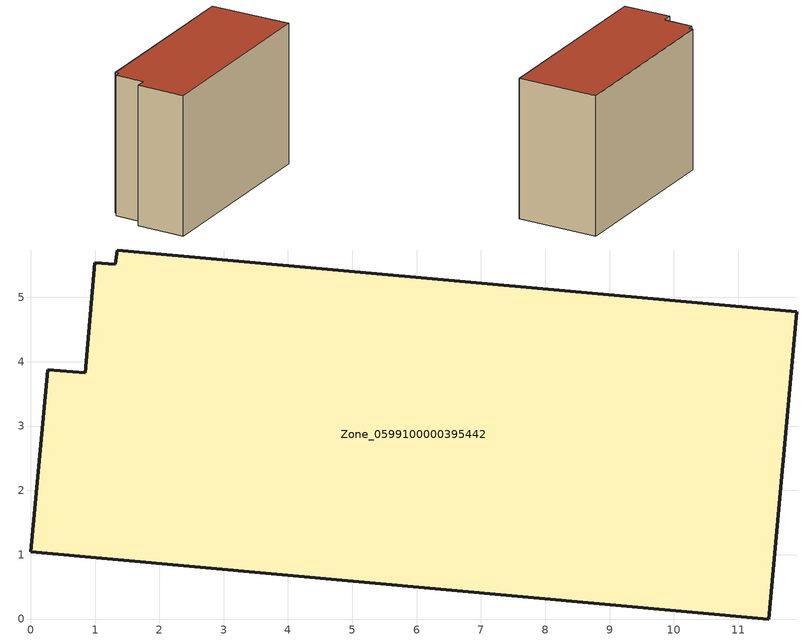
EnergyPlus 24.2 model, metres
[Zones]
Zone_0599100000395442
 floor ground (C_G): 11.91,4.78 11.48,0 0,1.04 0.26,3.88 0.85,3.83 1,5.54 1.32,5.52 1.35,5.74 z0
 wall outside (C_F): 0.26,3.88 0,1.04 11.48,0 11.91,4.78 1.35,5.74 1.32,5.52 1,5.54 0.85,3.83 0.26,3.88 z0:8.35
 roof outside (C_R): 11.91,4.78 1.35,5.74 1.32,5.52 1,5.54 0.85,3.83 0.26,3.88 0,1.04 11.48,0 z8.35
[BUILDING]
Pand.0599100000395442: North Axis=0; Terrain=City; Loads Convergence Tolerance Value=0.04; Temperature Convergence Tolerance Value=0.4; Solar Distribution=FullExterior; Maximum Number of Warmup Days=25; Minimum Number of Warmup Days=1
[Site:Location]
Rotterdam.The.Hague.AP_ZH_NLD Design_Conditions: Latitude=51.96; Longitude=4.45; Time Zone=1; Elevation=-4.5
[SITE:GROUNDTEMPERATURE:BUILDINGSURFACE]
18, 18, 18, 18, 18, 18, 18, 18, 18, 18, 18, 18
[MATERIAL] Thermal Absorptance=0.9; Solar Absorptance=0.7; Visible Absorptance=0.7
Name | Roughness | Thickness | Conductivity | Density | Specific Heat
G.TI.1992-2005 | MediumSmooth | 0.15 | 0.06 | 540 | 1210
F.TI.1992-2005 | Rough | 0.3 | 0.12 | 1920 | 840
R.TI.1992-2005 | MediumRough | 0.2 | 0.08 | 1500 | 1000
[CONSTRUCTION]
C_G: G.TI.1992-2005
C_F: F.TI.1992-2005
C_R: R.TI.1992-2005
[ZONE]
Zone_0599100000395442: Type=1; Multiplier=1; Ceiling Height=Autocalculate; Volume=Autocalculate; Floor Area=autocalculate; Part of Total Floor Area=Yes
[ZONEINFILTRATION:DESIGNFLOWRATE]
Infil_Zone_0599100000395442: Zone or ZoneList or Space or SpaceList=Zone_0599100000395442; Schedule=AlwaysOn; Design Flow Rate Calculation Method=Flow/Area; Flow Rate per Floor Area=0.0015; Constant Term Coefficient=1; Temperature Term Coefficient=0; Velocity Term Coefficient=0; Velocity Squared Term Coefficient=0
[HVACTEMPLATE:ZONE:IDEALLOADSAIRSYSTEM]
Zone_0599100000395442: Maximum Heating Supply Air Temperature=50; Minimum Cooling Supply Air Temperature=13; Maximum Heating Supply Air Humidity Ratio=0.0156; Minimum Cooling Supply Air Humidity Ratio=0.0077; Heating Limit=NoLimit; Cooling Limit=NoLimit; Dehumidification Control Type=ConstantSensibleHeatRatio; Cooling Sensible Heat Ratio=0.7; Dehumidification Setpoint=60; Humidification Control Type=None; Humidification Setpoint=30; Outdoor Air Method=None; Outdoor Air Flow Rate per Person=0.00944; Outdoor Air Flow Rate per Zone Floor Area=0; Outdoor Air Flow Rate per Zone=0; Demand Controlled Ventilation Type=None; Outdoor Air Economizer Type=NoEconomizer; Heat Recovery Type=None; Sensible Heat Recovery Effectiveness=0.7; Latent Heat Recovery Effectiveness=0.65
[ZONECONTROL:THERMOSTAT]
ThermostatControl_Zone_0599100000395442: Zone or ZoneList=Zone_0599100000395442; Control Type Schedule=DualSetpointControlType; Control 1=Thermostat_Zone_0599100000395442; Temperature Difference Between Cutout And Setpoint=0
[THERMOSTATSETPOINT:DUALSETPOINT]
Thermostat_Zone_0599100000395442: Heating Setpoint Temperature Schedule=HeatingSetpoint_Zone_0599100000395442; Cooling Setpoint Temperature Schedule=CoolingSetpoint_Zone_0599100000395442
[SCHEDULE:COMPACT]
HeatingSetpoint_Zone_0599100000395442: Through: 12/31, For: AllDays, Until: 24:00, 21
CoolingSetpoint_Zone_0599100000395442: Through: 12/31, For: AllDays, Until: 24:00, 24
DualSetpointControlType: Through: 12/31, For: AllDays, Until: 24:00, 4
AlwaysOn: Through: 12/31, For: AllDays, Until: 24:00, 1
